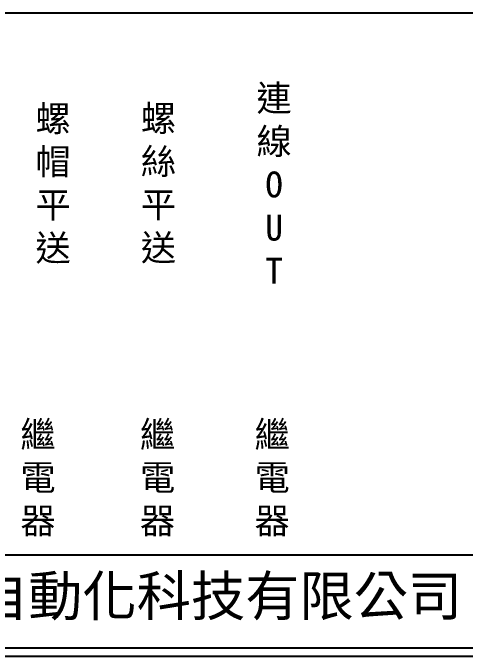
# Model space of a CAD drawing. Extents: x 926 to 1213, y 3 to 207.
# Drawn here: x 986.6 to 1054.8, y 3 to 100 of the extents above; entities that cross this region are included whole.
import ezdxf

# ---------------------------------------------------------------- set-up
doc = ezdxf.new("R2010")
doc.units = 0
doc.layers.add('圖框層', color=7, linetype='CONTINUOUS')
doc.layers.add('標尺寸層', color=3, linetype='CONTINUOUS')
doc.styles.add('CNS', font='romanc.shx', dxfattribs={"bigfont": 'chineset.shx'})
doc.styles.add('STSL', font='KAIU.TTF')

msp = doc.modelspace()

# ---------------------------------------------------------------- linework, layer by layer
at = {"layer": '圖框層', "color": 0}
for p, q in [((926.992, 18.25), (1211.493, 18.25)), ((926.992, 4.25), (1211.493, 4.25)), ((925.742, 3), (1212.742, 3))]:
    msp.add_line(p, q, dxfattribs=at)
at = {"layer": '標尺寸層', "color": 7}
msp.add_line((930.49, 99.958), (1208.361, 99.958), dxfattribs=at)

# ---------------------------------------------------------------- texts
at = {"layer": '圖框層', "color": 0, "style": 'STSL'}
msp.add_text('泓陞自動化科技有限公司', height=6, dxfattribs=at).set_placement((964.346, 9.076))
at = {"layer": '標尺寸層', "color": 7, "char_height": 3.9, "width": 2.84806, "attachment_point": 5, "style": 'CNS'}
for s, insert in [('{\\fDFKai-SB|b0|i0|c136|p65;連線O\\PU\\PT}', (1025.992, 74.094)), ('{\\fDFKai-SB|b0|i0|c136|p65;螺帽平送}', (992.65, 74.057)), ('{\\fDFKai-SB|b0|i0|c136|p65;螺絲平送}', (1008.551, 74.094)), ('{\\fDFKai-SB|b0|i0|c136|p65;繼電器}', (990.375, 29.716)), ('{\\fDFKai-SB|b0|i0|c136|p65;繼電器}', (1008.413, 29.715)), ('{\\fDFKai-SB|b0|i0|c136|p65;繼電器}', (1025.701, 29.715))]:
    msp.add_mtext(s, dxfattribs=dict(at, insert=insert))

doc.saveas('drawing.dxf')
